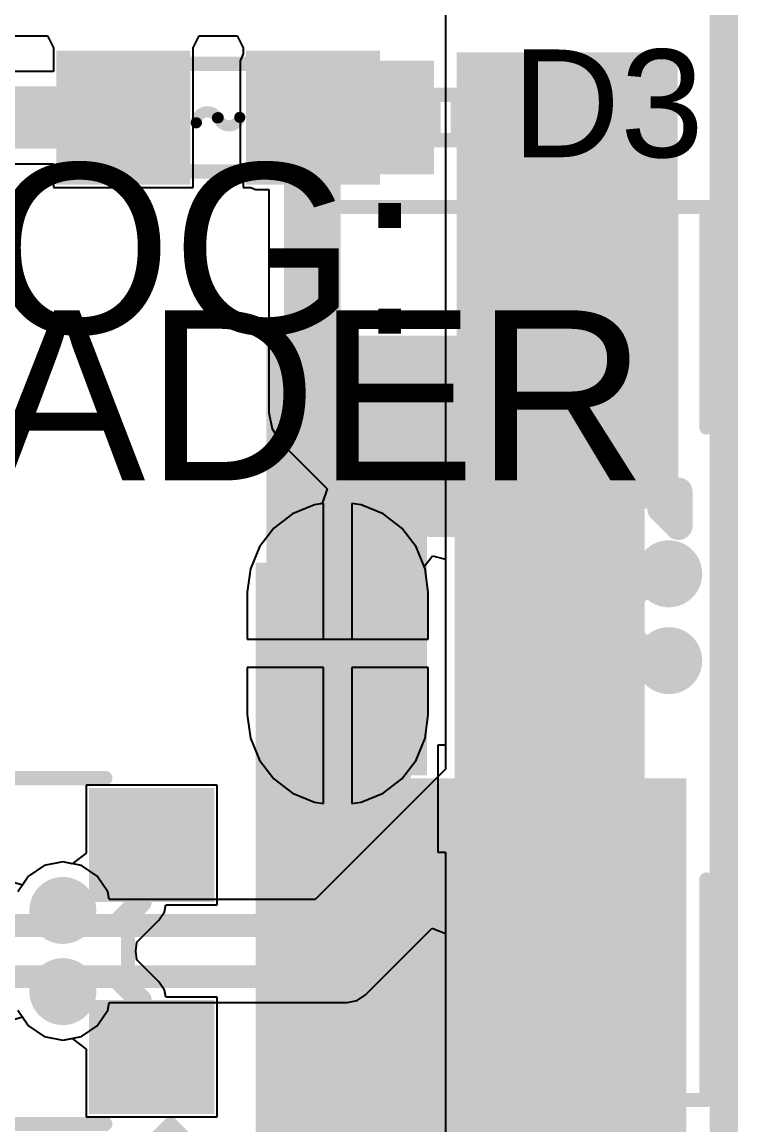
# Model space of a CAD drawing. Header units: millimetres. Extents: x -0.27 to 4.7, y -0.39 to 2.83.
# Drawn here: x 4.3776 to 4.6302, y 1.0946 to 1.4837 of the extents above; entities that cross this region are included whole.
import ezdxf

# ---------------------------------------------------------------- set-up
doc = ezdxf.new("R2010")
doc.units = ezdxf.units.MM
doc.header["$MEASUREMENT"] = 0
for name, color, linetype in [('BottomLayer', 5, 'Continuous'), ('BottomSolder', 6, 'Continuous'), ('Mechanical2', 216, 'Continuous'), ('MultiLayer', 9, 'Continuous'), ('PadHoleLayer', 156, 'Continuous'), ('TopLayer', 1, 'Continuous'), ('TopOverlay', 2, 'Continuous'), ('TopPaste', 8, 'Continuous'), ('TopSolder', 216, 'Continuous'), ('ViaHoleLayer', 16, 'Continuous')]:
    doc.layers.add(name, color=color, linetype=linetype)
doc.styles.add('Arial', font='', dxfattribs={"height": 0.2})
doc.styles.get('Arial').set_extended_font_data('Arial')

# ---------------------------------------------------------------- blocks, each defined once
blk = doc.blocks.new('1051330011_36')
at = {"layer": 'BottomLayer'}
h = blk.add_hatch(color=5, dxfattribs=at)
edge = h.paths.add_edge_path()
edge.add_arc((-0.1318898, 0.0423229), 0.0216535, 90, 270)
edge.add_line((-0.1318898, 0.0206694), (-0.0885826, 0.0206694))
edge.add_arc((-0.0885826, 0.0423229), 0.0216535, 270, 450)
edge.add_line((-0.0885826, 0.06397639999999999), (-0.1318898, 0.06397639999999999))
h = blk.add_hatch(color=5, dxfattribs=at)
edge = h.paths.add_edge_path()
edge.add_arc((0.0885826, 0.0423229), 0.0216535, 90, 270)
edge.add_line((0.0885826, 0.0206694), (0.1318898, 0.0206694))
edge.add_arc((0.1318898, 0.0423229), 0.0216535, 270, 450)
edge.add_line((0.1318898, 0.06397639999999999), (0.0885826, 0.06397639999999999))
h = blk.add_hatch(color=5, dxfattribs=at)
edge = h.paths.add_edge_path()
edge.add_arc((-0.0216536, -0.0423228), 0.0216535, 90, 270)
edge.add_line((-0.0216536, -0.0639763), (0.0216536, -0.0639763))
edge.add_arc((0.0216536, -0.0423228), 0.0216535, 270, 450)
edge.add_line((0.0216536, -0.0206693), (-0.0216536, -0.0206693))
at = {"layer": 'BottomSolder'}
h = blk.add_hatch(color=6, dxfattribs=at)
edge = h.paths.add_edge_path()
edge.add_arc((-0.1318898, 0.0423229), 0.0256535, 90, 270)
edge.add_line((-0.1318898, 0.0166694), (-0.0885826, 0.0166694))
edge.add_arc((-0.0885826, 0.0423229), 0.0256535, 270, 450)
edge.add_line((-0.0885826, 0.06797639999999999), (-0.1318898, 0.06797639999999999))
h = blk.add_hatch(color=6, dxfattribs=at)
edge = h.paths.add_edge_path()
edge.add_arc((0.0885826, 0.0423229), 0.0256535, 90, 270)
edge.add_line((0.0885826, 0.0166694), (0.1318898, 0.0166694))
edge.add_arc((0.1318898, 0.0423229), 0.0256535, 270, 450)
edge.add_line((0.1318898, 0.06797639999999999), (0.0885826, 0.06797639999999999))
h = blk.add_hatch(color=6, dxfattribs=at)
edge = h.paths.add_edge_path()
edge.add_arc((-0.0216536, -0.0423228), 0.0256535, 90, 270)
edge.add_line((-0.0216536, -0.0679763), (0.0216536, -0.0679763))
edge.add_arc((0.0216536, -0.0423228), 0.0256535, 270, 450)
edge.add_line((0.0216536, -0.0166693), (-0.0216536, -0.0166693))
at = {"layer": 'MultiLayer'}
h = blk.add_hatch(color=9, dxfattribs=at)
edge = h.paths.add_edge_path()
edge.add_arc((-0.1318898, 0.0423229), 0.0216535, 90, 270)
edge.add_line((-0.1318898, 0.0206694), (-0.0885826, 0.0206694))
edge.add_arc((-0.0885826, 0.0423229), 0.0216535, 270, 450)
edge.add_line((-0.0885826, 0.06397639999999999), (-0.1318898, 0.06397639999999999))
h = blk.add_hatch(color=9, dxfattribs=at)
edge = h.paths.add_edge_path()
edge.add_arc((0.0885826, 0.0423229), 0.0216535, 90, 270)
edge.add_line((0.0885826, 0.0206694), (0.1318898, 0.0206694))
edge.add_arc((0.1318898, 0.0423229), 0.0216535, 270, 450)
edge.add_line((0.1318898, 0.06397639999999999), (0.0885826, 0.06397639999999999))
h = blk.add_hatch(color=9, dxfattribs=at)
edge = h.paths.add_edge_path()
edge.add_arc((-0.0216536, -0.0423228), 0.0216535, 90, 270)
edge.add_line((-0.0216536, -0.0639763), (0.0216536, -0.0639763))
edge.add_arc((0.0216536, -0.0423228), 0.0216535, 270, 450)
edge.add_line((0.0216536, -0.0206693), (-0.0216536, -0.0206693))
at = {"layer": 'PadHoleLayer'}
h = blk.add_hatch(color=156, dxfattribs=at)
edge = h.paths.add_edge_path()
edge.add_arc((-0.12401575, 0.0423229), 0.0098425, 90, 270)
edge.add_line((-0.12401575, 0.03248039999999999), (-0.09645665, 0.03248039999999999))
edge.add_arc((-0.09645665, 0.0423229), 0.0098425, 270, 450)
edge.add_line((-0.09645665, 0.0521654), (-0.12401575, 0.0521654))
h = blk.add_hatch(color=156, dxfattribs=at)
edge = h.paths.add_edge_path()
edge.add_arc((0.09645665, 0.0423229), 0.0098425, 90, 270)
edge.add_line((0.09645665, 0.03248039999999999), (0.12401575, 0.03248039999999999))
edge.add_arc((0.12401575, 0.0423229), 0.0098425, 270, 450)
edge.add_line((0.12401575, 0.0521654), (0.09645665, 0.0521654))
h = blk.add_hatch(color=156, dxfattribs=at)
edge = h.paths.add_edge_path()
edge.add_arc((-0.02165355, -0.0423228), 0.0098425, 90, 270)
edge.add_line((-0.02165355, -0.0521653), (0.02165355, -0.0521653))
edge.add_arc((0.02165355, -0.0423228), 0.0098425, 270, 450)
edge.add_line((0.02165355, -0.0324803), (-0.02165355, -0.0324803))
at = {"layer": 'TopLayer'}
h = blk.add_hatch(color=1, dxfattribs=at)
edge = h.paths.add_edge_path()
edge.add_arc((-0.1318898, 0.0423229), 0.0216535, 90, 270)
edge.add_line((-0.1318898, 0.0206694), (-0.0885826, 0.0206694))
edge.add_arc((-0.0885826, 0.0423229), 0.0216535, 270, 450)
edge.add_line((-0.0885826, 0.06397639999999999), (-0.1318898, 0.06397639999999999))
h = blk.add_hatch(color=1, dxfattribs=at)
edge = h.paths.add_edge_path()
edge.add_arc((0.0885826, 0.0423229), 0.0216535, 90, 270)
edge.add_line((0.0885826, 0.0206694), (0.1318898, 0.0206694))
edge.add_arc((0.1318898, 0.0423229), 0.0216535, 270, 450)
edge.add_line((0.1318898, 0.06397639999999999), (0.0885826, 0.06397639999999999))
for points in [[(-0.06003935, 0.00295285), (-0.06003935, 0.06200795), (-0.04232285000000001, 0.06200795), (-0.04232285, 0.00295285)], [(-0.03444885, 0.00295285), (-0.03444885, 0.06200795), (-0.01673235000000001, 0.06200795), (-0.01673234999999999, 0.00295285)], [(-0.008858249999999995, 0.00295285), (-0.008858250000000005, 0.06200795), (0.008858249999999995, 0.06200795), (0.008858250000000005, 0.00295285)], [(0.01673235000000001, 0.00295285), (0.01673234999999999, 0.06200795), (0.03444885, 0.06200795), (0.03444885, 0.00295285)], [(0.04232285000000001, 0.00295285), (0.04232285, 0.06200795), (0.06003935, 0.06200795), (0.06003935, 0.00295285)]]:
    blk.add_hatch(color=1, dxfattribs=at).paths.add_polyline_path(points)
h = blk.add_hatch(color=1, dxfattribs=at)
edge = h.paths.add_edge_path()
edge.add_arc((-0.0216536, -0.0423228), 0.0216535, 90, 270)
edge.add_line((-0.0216536, -0.0639763), (0.0216536, -0.0639763))
edge.add_arc((0.0216536, -0.0423228), 0.0216535, 270, 450)
edge.add_line((0.0216536, -0.0206693), (-0.0216536, -0.0206693))
at = {"layer": 'TopPaste'}
for points in [[(-0.06003935, 0.00295285), (-0.06003935, 0.06200795), (-0.04232285000000001, 0.06200795), (-0.04232285, 0.00295285)], [(-0.03444885, 0.00295285), (-0.03444885, 0.06200795), (-0.01673235000000001, 0.06200795), (-0.01673234999999999, 0.00295285)], [(-0.008858249999999995, 0.00295285), (-0.008858250000000005, 0.06200795), (0.008858249999999995, 0.06200795), (0.008858250000000005, 0.00295285)], [(0.01673235000000001, 0.00295285), (0.01673234999999999, 0.06200795), (0.03444885, 0.06200795), (0.03444885, 0.00295285)], [(0.04232285000000001, 0.00295285), (0.04232285, 0.06200795), (0.06003935, 0.06200795), (0.06003935, 0.00295285)]]:
    blk.add_hatch(color=8, dxfattribs=at).paths.add_polyline_path(points)
at = {"layer": 'TopSolder'}
h = blk.add_hatch(color=216, dxfattribs=at)
edge = h.paths.add_edge_path()
edge.add_arc((-0.1318898, 0.0423229), 0.0256535, 90, 270)
edge.add_line((-0.1318898, 0.0166694), (-0.0885826, 0.0166694))
edge.add_arc((-0.0885826, 0.0423229), 0.0256535, 270, 450)
edge.add_line((-0.0885826, 0.06797639999999999), (-0.1318898, 0.06797639999999999))
h = blk.add_hatch(color=216, dxfattribs=at)
edge = h.paths.add_edge_path()
edge.add_arc((0.0885826, 0.0423229), 0.0256535, 90, 270)
edge.add_line((0.0885826, 0.0166694), (0.1318898, 0.0166694))
edge.add_arc((0.1318898, 0.0423229), 0.0256535, 270, 450)
edge.add_line((0.1318898, 0.06797639999999999), (0.0885826, 0.06797639999999999))
for points in [[(-0.06403935, -0.00104715), (-0.06403935, 0.06600795), (-0.03832285000000001, 0.06600795), (-0.03832284999999999, -0.00104715)], [(-0.03844884999999999, -0.00104715), (-0.03844885000000001, 0.06600795), (-0.01273235000000001, 0.06600795), (-0.01273234999999999, -0.00104715)], [(-0.01285824999999999, -0.00104715), (-0.01285825000000001, 0.06600795), (0.01285824999999999, 0.06600795), (0.01285825000000001, -0.00104715)], [(0.01273235000000001, -0.00104715), (0.01273234999999999, 0.06600795), (0.03844884999999999, 0.06600795), (0.03844885000000001, -0.00104715)], [(0.03832285000000001, -0.00104715), (0.03832284999999999, 0.06600795), (0.06403935, 0.06600795), (0.06403935, -0.00104715)]]:
    blk.add_hatch(color=216, dxfattribs=at).paths.add_polyline_path(points)
h = blk.add_hatch(color=216, dxfattribs=at)
edge = h.paths.add_edge_path()
edge.add_arc((-0.0216536, -0.0423228), 0.0256535, 90, 270)
edge.add_line((-0.0216536, -0.0679763), (0.0216536, -0.0679763))
edge.add_arc((0.0216536, -0.0423228), 0.0256535, 270, 450)
edge.add_line((0.0216536, -0.0166693), (-0.0216536, -0.0166693))
at = {"layer": 'TopOverlay'}
for points, const_width in [([(-0.1574803, 0.0717087), (-0.1574803, 0.0877717)], 0.005), ([(-0.0797244, 0.0877717), (-0.1574803, 0.0877717)], 0.005), ([(0.1574803, 0.0877717), (0.0797244, 0.0877717)], 0.005), ([(0.1574803, 0.0717087), (0.1574803, 0.0877717)], 0.005), ([(-0.045071, 0.0778977), (-0.057071, 0.0778977)], 0.01), ([(-0.051071, 0.0718977), (-0.057071, 0.0778977)], 0.01), ([(-0.051071, 0.0718977), (-0.045071, 0.0778977)], 0.01), ([(-0.1574803, -0.0452755), (-0.1574803, 0.0235434)], 0.005), ([(0.1574803, -0.0452755), (0.1574803, 0.0235434)], 0.005), ([(-0.0531496, -0.0452755), (-0.1574803, -0.0452755)], 0.005), ([(0.1574803, -0.0452755), (0.0531496, -0.0452755)], 0.005)]:
    blk.add_lwpolyline(points, dxfattribs=dict(at, const_width=const_width))
for points, const_width in [([(-0.1587303, 0.0877717, 1), (-0.1562303, 0.0877717, 1)], 0.0025), ([(-0.1587303, 0.0877717, 1), (-0.1562303, 0.0877717, 1)], 0.0025), ([(-0.0809744, 0.0877717, 1), (-0.0784744, 0.0877717, 1)], 0.0025), ([(0.0784744, 0.0877717, 1), (0.0809744, 0.0877717, 1)], 0.0025), ([(0.1562303, 0.0877717, 1), (0.1587303, 0.0877717, 1)], 0.0025), ([(0.1562303, 0.0877717, 1), (0.1587303, 0.0877717, 1)], 0.0025), ([(-0.059571, 0.0778977, 1), (-0.054571, 0.0778977, 1)], 0.005), ([(-0.059571, 0.0778977, 1), (-0.054571, 0.0778977, 1)], 0.005), ([(-0.047571, 0.0778977, 1), (-0.042571, 0.0778977, 1)], 0.005), ([(-0.047571, 0.0778977, 1), (-0.042571, 0.0778977, 1)], 0.005), ([(-0.1587303, 0.0717087, 1), (-0.1562303, 0.0717087, 1)], 0.0025), ([(-0.053571, 0.0718977, 1), (-0.048571, 0.0718977, 1)], 0.005), ([(-0.053571, 0.0718977, 1), (-0.048571, 0.0718977, 1)], 0.005), ([(0.1562303, 0.0717087, 1), (0.1587303, 0.0717087, 1)], 0.0025), ([(-0.1587303, 0.0235434, 1), (-0.1562303, 0.0235434, 1)], 0.0025), ([(0.1562303, 0.0235434, 1), (0.1587303, 0.0235434, 1)], 0.0025), ([(-0.1587303, -0.0452755, 1), (-0.1562303, -0.0452755, 1)], 0.0025), ([(-0.1587303, -0.0452755, 1), (-0.1562303, -0.0452755, 1)], 0.0025), ([(-0.0543996, -0.0452755, 1), (-0.0518996, -0.0452755, 1)], 0.0025), ([(0.0518996, -0.0452755, 1), (0.0543996, -0.0452755, 1)], 0.0025), ([(0.1562303, -0.0452755, 1), (0.1587303, -0.0452755, 1)], 0.0025), ([(0.1562303, -0.0452755, 1), (0.1587303, -0.0452755, 1)], 0.0025)]:
    blk.add_lwpolyline(points, format="xyb", close=True, dxfattribs=dict(at, const_width=const_width))
blk = doc.blocks.new('F____0603_137')
at = {"layer": 'TopLayer'}
for points in [[(-0.01377945, -0.01968505), (-0.05314955, -0.01968505), (-0.05314955, 0.01968505), (-0.01377945, 0.01968505)], [(0.05314965, -0.01968505), (0.01377955, -0.01968505), (0.01377955, 0.01968505), (0.05314965, 0.01968505)]]:
    blk.add_hatch(color=1, dxfattribs=at).paths.add_polyline_path(points)
at = {"layer": 'TopPaste'}
for points in [[(-0.01377945, -0.01968505), (-0.05314955, -0.01968505), (-0.05314955, 0.01968505), (-0.01377945, 0.01968505)], [(0.05314965, -0.01968505), (0.01377955, -0.01968505), (0.01377955, 0.01968505), (0.05314965, 0.01968505)]]:
    blk.add_hatch(color=8, dxfattribs=at).paths.add_polyline_path(points)
at = {"layer": 'TopSolder'}
for points in [[(-0.009779449999999997, -0.02368505), (-0.05714955, -0.02368505), (-0.05714955, 0.02368505), (-0.009779450000000004, 0.02368505)], [(0.05714965, -0.02368505), (0.009779550000000003, -0.02368505), (0.009779549999999996, 0.02368505), (0.05714965, 0.02368505)]]:
    blk.add_hatch(color=216, dxfattribs=at).paths.add_polyline_path(points)
at = {"layer": 'TopOverlay', "const_width": 0.005}
for points in [[(0.01, 0.019), (-0.01, 0.019)], [(0.01, -0.019), (-0.01, -0.019)]]:
    blk.add_lwpolyline(points, dxfattribs=at)
at = {"layer": 'TopOverlay'}
for points, const_width in [([(-0.01125, 0.019, 1), (-0.00875, 0.019, 1)], 0.0025), ([(0.00875, 0.019, 1), (0.01125, 0.019, 1)], 0.0025), ([(-0.0085964, -0.0001008, 1), (-0.006628, -0.0001008, 1)], 0.0019685), ([(-0.0009842, 0, 1), (0.0009842, 0, 1)], 0.0019685), ([(-0.0007058, 7.75e-05, 1), (0.0012626, 7.75e-05, 1)], 0.0019685), ([(0.0067423, 0.0018093, 1), (0.0087107, 0.0018093, 1)], 0.0019685), ([(-0.01125, -0.019, 1), (-0.00875, -0.019, 1)], 0.0025), ([(0.00875, -0.019, 1), (0.01125, -0.019, 1)], 0.0025)]:
    blk.add_lwpolyline(points, format="xyb", close=True, dxfattribs=dict(at, const_width=const_width))
at = {"layer": 'TopOverlay', "const_width": 0.003937}
for points in [[(-0.0076122, -0.0001008, -0.7701644861592942), (0, 0)], [(0.0077265, 0.0018093, -0.7841168953440428), (0.0002784, 7.75e-05)]]:
    blk.add_lwpolyline(points, format="xyb", dxfattribs=at)
blk = doc.blocks.new('S___23_163')
at = {"layer": 'TopLayer'}
for points in [[(-0.01614175, 0.05748035), (0.01614175, 0.05748035), (0.01614175, 0.02125985), (-0.01614175, 0.02125985)], [(-0.05354335, -0.02125985), (-0.02125985, -0.02125985), (-0.02125985, -0.05748035), (-0.05354335, -0.05748035)], [(0.02125985, -0.02125985), (0.05354335, -0.02125985), (0.05354335, -0.05748035), (0.02125985, -0.05748035)]]:
    blk.add_hatch(color=1, dxfattribs=at).paths.add_polyline_path(points)
at = {"layer": 'TopPaste'}
for points in [[(-0.01614175, 0.05748035), (0.01614175, 0.05748035), (0.01614175, 0.02125985), (-0.01614175, 0.02125985)], [(-0.05354335, -0.02125985), (-0.02125985, -0.02125985), (-0.02125985, -0.05748035), (-0.05354335, -0.05748035)], [(0.02125985, -0.02125985), (0.05354335, -0.02125985), (0.05354335, -0.05748035), (0.02125985, -0.05748035)]]:
    blk.add_hatch(color=8, dxfattribs=at).paths.add_polyline_path(points)
at = {"layer": 'TopSolder'}
for points in [[(-0.02014175, 0.06148035), (0.02014175, 0.06148035), (0.02014175, 0.01725985), (-0.02014175, 0.01725985)], [(-0.05754335, -0.01725985), (-0.01725985, -0.01725985), (-0.01725985, -0.06148035), (-0.05754335, -0.06148035)], [(0.01725985, -0.01725985), (0.05754335, -0.01725985), (0.05754335, -0.06148035), (0.01725985, -0.06148035)]]:
    blk.add_hatch(color=216, dxfattribs=at).paths.add_polyline_path(points)
at = {"layer": 'TopOverlay', "const_width": 0.005}
for points in [[(-0.061, 0.032), (-0.022, 0.032)], [(-0.061, 0.032), (-0.061, -0.023)], [(0.022, 0.032), (0.061, 0.032)], [(0.061, 0.032), (0.061, -0.023)], [(-0.013, -0.031), (0.013, -0.031)], [(-0.066, -0.041), (-0.066, -0.051)], [(-0.066, -0.041), (-0.061, -0.046)], [(-0.061, -0.046), (-0.066, -0.051)]]:
    blk.add_lwpolyline(points, dxfattribs=at)
at = {"layer": 'TopOverlay', "const_width": 0.0025}
for points in [[(-0.06225, 0.032, 1), (-0.05975, 0.032, 1)], [(-0.06225, 0.032, 1), (-0.05975, 0.032, 1)], [(-0.02325, 0.032, 1), (-0.02075, 0.032, 1)], [(0.02075, 0.032, 1), (0.02325, 0.032, 1)], [(0.05975, 0.032, 1), (0.06225, 0.032, 1)], [(0.05975, 0.032, 1), (0.06225, 0.032, 1)], [(-0.06225, -0.023, 1), (-0.05975, -0.023, 1)], [(0.05975, -0.023, 1), (0.06225, -0.023, 1)], [(-0.01425, -0.031, 1), (-0.01175, -0.031, 1)], [(0.01175, -0.031, 1), (0.01425, -0.031, 1)], [(-0.06725, -0.041, 1), (-0.06475, -0.041, 1)], [(-0.06725, -0.041, 1), (-0.06475, -0.041, 1)], [(-0.06225, -0.046, 1), (-0.05975, -0.046, 1)], [(-0.06225, -0.046, 1), (-0.05975, -0.046, 1)], [(-0.06725, -0.051, 1), (-0.06475, -0.051, 1)], [(-0.06725, -0.051, 1), (-0.06475, -0.051, 1)]]:
    blk.add_lwpolyline(points, format="xyb", close=True, dxfattribs=at)
blk = doc.blocks.new('DSN0603_2_165')
at = {"layer": 'TopLayer'}
for points in [[(-0.011811, 0.0047244), (-0.003937, 0.0047244), (-0.003937, -0.0047244), (-0.011811, -0.0047244)], [(0.003937, 0.0047244), (0.011811, 0.0047244), (0.011811, -0.0047244), (0.003937, -0.0047244)]]:
    blk.add_hatch(color=1, dxfattribs=at).paths.add_polyline_path(points)
at = {"layer": 'TopPaste'}
for points in [[(-0.011811, 0.0047244), (-0.003937, 0.0047244), (-0.003937, -0.0047244), (-0.011811, -0.0047244)], [(0.003937, 0.0047244), (0.011811, 0.0047244), (0.011811, -0.0047244), (0.003937, -0.0047244)]]:
    blk.add_hatch(color=8, dxfattribs=at).paths.add_polyline_path(points)
at = {"layer": 'TopSolder'}
for points in [[(-0.0139764, 0.0068898), (-0.0017716, 0.0068898), (-0.0017716, -0.0068898), (-0.0139764, -0.0068898)], [(0.0017716, 0.0068898), (0.0139764, 0.0068898), (0.0139764, -0.0068898), (0.0017716, -0.0068898)]]:
    blk.add_hatch(color=216, dxfattribs=at).paths.add_polyline_path(points)
at = {"layer": 'TopOverlay', "const_width": 0.005}
for points in [[(0.015, 0.008), (-0.015, 0.008)], [(-0.015, 0.008), (-0.015, -0.008)], [(0.015, 0.008), (0.015, -0.008)], [(0.015, -0.008), (-0.015, -0.008)]]:
    blk.add_lwpolyline(points, dxfattribs=at)
at = {"layer": 'TopOverlay', "const_width": 0.0025}
for points in [[(-0.01625, 0.008, 1), (-0.01375, 0.008, 1)], [(-0.01625, 0.008, 1), (-0.01375, 0.008, 1)], [(0.01375, 0.008, 1), (0.01625, 0.008, 1)], [(0.01375, 0.008, 1), (0.01625, 0.008, 1)], [(-0.01625, -0.008, 1), (-0.01375, -0.008, 1)], [(-0.01625, -0.008, 1), (-0.01375, -0.008, 1)], [(0.01375, -0.008, 1), (0.01625, -0.008, 1)], [(0.01375, -0.008, 1), (0.01625, -0.008, 1)]]:
    blk.add_lwpolyline(points, format="xyb", close=True, dxfattribs=at)

msp = doc.modelspace()

# ---------------------------------------------------------------- hatches: boundary and pattern name
at = {"layer": 'BottomLayer'}
for points in [[(4.5458226, 1.3120196), (4.6092398, 1.3120196), (4.6092398, 1.4159486), (4.5458226, 1.4159486)], [(4.4638226, 1.3120196), (4.6092398, 1.3120196), (4.6092398, 1.373), (4.4638226, 1.373)], [(4.5204447, 1.3255785), (4.4638227, 1.3255785), (4.4638227, 1.2179487), (4.5204447, 1.2179487)]]:
    msp.add_hatch(color=5, dxfattribs=at).paths.add_polyline_path(points)
h = msp.add_hatch(color=5, dxfattribs=at)
edge = h.paths.add_edge_path()
edge.add_arc((4.6058226, 1.2890549), 0.011811, 0, 360)
h = msp.add_hatch(color=5, dxfattribs=at)
edge = h.paths.add_edge_path()
edge.add_arc((4.6058226, 1.2584329), 0.011811, 0, 360)
h = msp.add_hatch(color=5, dxfattribs=at)
edge = h.paths.add_edge_path()
edge.add_arc((4.392, 1.170311), 0.011811, 0, 360)
h = msp.add_hatch(color=5, dxfattribs=at)
edge = h.paths.add_edge_path()
edge.add_arc((4.392, 1.141689), 0.011811, 0, 360)
at = {"layer": 'BottomSolder'}
h = msp.add_hatch(color=6, dxfattribs=at)
edge = h.paths.add_edge_path()
edge.add_arc((4.6058226, 1.2890549), 0.0059055, 0, 360)
h = msp.add_hatch(color=6, dxfattribs=at)
edge = h.paths.add_edge_path()
edge.add_arc((4.6058226, 1.2584329), 0.0059055, 0, 360)
h = msp.add_hatch(color=6, dxfattribs=at)
edge = h.paths.add_edge_path()
edge.add_arc((4.392, 1.170311), 0.0059055, 0, 360)
h = msp.add_hatch(color=6, dxfattribs=at)
edge = h.paths.add_edge_path()
edge.add_arc((4.392, 1.141689), 0.0059055, 0, 360)
at = {"layer": 'TopLayer'}
for points in [[(4.531, 1.328), (4.609, 1.328), (4.609, 1.473), (4.531, 1.473)], [(4.46, 1.43), (4.523, 1.43), (4.523, 1.47), (4.46, 1.47)], [(4.521, 1.302), (4.595, 1.302), (4.595, 1.322), (4.521, 1.322)], [(4.46, 1.1929486), (4.5148226, 1.1929486), (4.5148226, 1.2929486), (4.46, 1.2929486)], [(4.46, 1.044), (4.612, 1.044), (4.612, 1.2169486), (4.46, 1.2169486)]]:
    msp.add_hatch(color=1, dxfattribs=at).paths.add_polyline_path(points)
h = msp.add_hatch(color=1, dxfattribs=at)
edge = h.paths.add_edge_path()
edge.add_arc((4.6058226, 1.2890549), 0.011811, 0, 360)
h = msp.add_hatch(color=1, dxfattribs=at)
edge = h.paths.add_edge_path()
edge.add_arc((4.6058226, 1.2584329), 0.011811, 0, 360)
h = msp.add_hatch(color=1, dxfattribs=at)
edge = h.paths.add_edge_path()
edge.add_arc((4.392, 1.170311), 0.011811, 0, 360)
h = msp.add_hatch(color=1, dxfattribs=at)
edge = h.paths.add_edge_path()
edge.add_arc((4.392, 1.141689), 0.011811, 0, 360)
at = {"layer": 'TopSolder'}
h = msp.add_hatch(color=216, dxfattribs=at)
edge = h.paths.add_edge_path()
edge.add_arc((4.6058226, 1.2890549), 0.0059055, 0, 360)
h = msp.add_hatch(color=216, dxfattribs=at)
edge = h.paths.add_edge_path()
edge.add_arc((4.6058226, 1.2584329), 0.0059055, 0, 360)
h = msp.add_hatch(color=216, dxfattribs=at)
edge = h.paths.add_edge_path()
edge.add_arc((4.392, 1.170311), 0.0059055, 0, 360)
h = msp.add_hatch(color=216, dxfattribs=at)
edge = h.paths.add_edge_path()
edge.add_arc((4.392, 1.141689), 0.0059055, 0, 360)
at = {"layer": 'ViaHoleLayer'}
h = msp.add_hatch(color=16, dxfattribs=at)
edge = h.paths.add_edge_path()
edge.add_arc((4.6058226, 1.2890549), 0.0059055, 0, 360)
h = msp.add_hatch(color=16, dxfattribs=at)
edge = h.paths.add_edge_path()
edge.add_arc((4.6058226, 1.2584329), 0.0059055, 0, 360)
h = msp.add_hatch(color=16, dxfattribs=at)
edge = h.paths.add_edge_path()
edge.add_arc((4.392, 1.170311), 0.0059055, 0, 360)
h = msp.add_hatch(color=16, dxfattribs=at)
edge = h.paths.add_edge_path()
edge.add_arc((4.392, 1.141689), 0.0059055, 0, 360)

# ---------------------------------------------------------------- linework, layer by layer
at = {"layer": 'BottomLayer'}
for p, q in [((4.5270001, 1.6156061), (4.5270001, 1.2201033)), ((4.4807562, 1.3134409), (4.4730561, 1.3102514)), ((4.4840194, 1.3138705), (4.4807562, 1.3134409)), ((4.4840194, 1.2659486), (4.4840194, 1.3138705)), ((4.4972826, 1.3134409), (4.4940194, 1.3138705)), ((4.4940194, 1.3138705), (4.4940194, 1.2659486)), ((4.5049827, 1.3102514), (4.4972826, 1.3134409)), ((4.4730561, 1.3102514), (4.4664439, 1.3051777)), ((4.5115949, 1.3051777), (4.5049827, 1.3102514)), ((4.4664439, 1.3051777), (4.4613702, 1.2985655)), ((4.5166686, 1.2985655), (4.5115949, 1.3051777)), ((4.4613702, 1.2985655), (4.4581807, 1.2908654)), ((4.5198581, 1.2908654), (4.5166686, 1.2985655)), ((4.4581807, 1.2908654), (4.4570928, 1.2826022)), ((4.520946, 1.2826022), (4.5198581, 1.2908654)), ((4.4570928, 1.2826022), (4.4570928, 1.2659486)), ((4.520946, 1.2659486), (4.520946, 1.2826022)), ((4.4570928, 1.2659486), (4.4840194, 1.2659486)), ((4.4940194, 1.2659486), (4.520946, 1.2659486)), ((4.4840194, 1.2559486), (4.4570928, 1.2559486)), ((4.4570928, 1.2559486), (4.4570928, 1.239295)), ((4.4840194, 1.2080267), (4.4840194, 1.2559486)), ((4.520946, 1.2559486), (4.4940194, 1.2559486)), ((4.4940194, 1.2559486), (4.4940194, 1.2080267)), ((4.520946, 1.239295), (4.520946, 1.2559486)), ((4.4570928, 1.239295), (4.4581807, 1.2310318)), ((4.5198581, 1.2310318), (4.520946, 1.239295)), ((4.4581807, 1.2310318), (4.4613702, 1.2233317)), ((4.5166686, 1.2233317), (4.5198581, 1.2310318)), ((4.4613702, 1.2233317), (4.4664439, 1.2167195)), ((4.5115949, 1.2167195), (4.5166686, 1.2233317)), ((4.5270001, 1.2201033), (4.4810731, 1.1741763)), ((4.4664439, 1.2167195), (4.4730561, 1.2116458)), ((4.5049827, 1.2116458), (4.5115949, 1.2167195)), ((4.4730561, 1.2116458), (4.4807562, 1.2084563)), ((4.4972826, 1.2084563), (4.5049827, 1.2116458)), ((4.4807562, 1.2084563), (4.4840194, 1.2080267)), ((4.4940194, 1.2080267), (4.4972826, 1.2084563)), ((4.392, 1.1874513), (4.3854407, 1.1861466)), ((4.3985593, 1.1861466), (4.392, 1.1874513)), ((4.3854407, 1.1861466), (4.37988, 1.182431)), ((4.40412, 1.182431), (4.3985593, 1.1861466)), ((4.37988, 1.182431), (4.3761644, 1.1768703)), ((4.4078356, 1.1768703), (4.40412, 1.182431)), ((4.4083715, 1.1741763), (4.4078356, 1.1768703)), ((4.4810731, 1.1741763), (4.4083715, 1.1741763)), ((4.4988184, 1.1405114), (4.5223807, 1.1640737)), ((4.5223807, 1.1640737), (4.5270001, 1.1621602)), ((4.5270001, 1.1621602), (4.5270001, 1.0447663)), ((4.4958414, 1.1385222), (4.4988184, 1.1405114)), ((4.4078356, 1.1351297), (4.4083715, 1.1378237)), ((4.4083715, 1.1378237), (4.4923298, 1.1378237)), ((4.4923298, 1.1378237), (4.4958414, 1.1385222)), ((4.3761644, 1.1351297), (4.37988, 1.129569)), ((4.40412, 1.129569), (4.4078356, 1.1351297)), ((4.37988, 1.129569), (4.3854407, 1.1258534)), ((4.3985593, 1.1258534), (4.40412, 1.129569)), ((4.3854407, 1.1258534), (4.392, 1.1245487)), ((4.392, 1.1245487), (4.3985593, 1.1258534))]:
    msp.add_line(p, q, dxfattribs=at)
for points, const_width in [([(4.5736651, 1.3569206), (4.5736651, 1.3711848)], 0.016), ([(4.5952843, 1.2827439), (4.6015953, 1.2890549)], 0.008), ([(4.6015953, 1.2890549), (4.6058226, 1.2890549)], 0.008), ([(4.5368226, 1.2564044), (4.5631621, 1.2827439)], 0.008), ([(4.5631621, 1.2827439), (4.5952843, 1.2827439)], 0.008), ([(4.5548226, 1.2489486), (4.5706179, 1.2647439)], 0.008), ([(4.5706179, 1.2647439), (4.5952843, 1.2647439)], 0.008), ([(4.5952843, 1.2647439), (4.6015953, 1.2584329)], 0.008), ([(4.6015953, 1.2584329), (4.6058226, 1.2584329)], 0.008), ([(4.5368226, 1.2169486), (4.5368226, 1.2564044)], 0.008), ([(4.5548226, 1.2094928), (4.5548226, 1.2489486)], 0.008), ([(4.484874, 1.165), (4.5368226, 1.2169486)], 0.008), ([(4.4923298, 1.147), (4.5548226, 1.2094928)], 0.008), ([(4.386689, 1.165), (4.392, 1.170311)], 0.008), ([(4.392, 1.170311), (4.397311, 1.165)], 0.008), ([(3.9443355, 1.165), (4.386689, 1.165)], 0.008), ([(4.397311, 1.165), (4.484874, 1.165)], 0.008), ([(3.9368797, 1.147), (4.386689, 1.147)], 0.008), ([(4.386689, 1.147), (4.392, 1.141689)], 0.008), ([(4.392, 1.141689), (4.397311, 1.147)], 0.008), ([(4.397311, 1.147), (4.4923298, 1.147)], 0.008)]:
    msp.add_lwpolyline(points, dxfattribs=dict(at, const_width=const_width))
for points, const_width in [([(4.5696651, 1.3711848, 1), (4.5776651, 1.3711848, 1)], 0.008), ([(4.5696651, 1.3569206, 1), (4.5776651, 1.3569206, 1)], 0.008), ([(4.5995953, 1.2890549, 1), (4.6035953, 1.2890549, 1)], 0.004), ([(4.5995953, 1.2890549, 1), (4.6035953, 1.2890549, 1)], 0.004), ([(4.6038226, 1.2890549, 1), (4.6078226, 1.2890549, 1)], 0.004), ([(4.5611621, 1.2827439, 1), (4.5651621, 1.2827439, 1)], 0.004), ([(4.5611621, 1.2827439, 1), (4.5651621, 1.2827439, 1)], 0.004), ([(4.5932843, 1.2827439, 1), (4.5972843, 1.2827439, 1)], 0.004), ([(4.5932843, 1.2827439, 1), (4.5972843, 1.2827439, 1)], 0.004), ([(4.5686179, 1.2647439, 1), (4.5726179, 1.2647439, 1)], 0.004), ([(4.5686179, 1.2647439, 1), (4.5726179, 1.2647439, 1)], 0.004), ([(4.5932843, 1.2647439, 1), (4.5972843, 1.2647439, 1)], 0.004), ([(4.5932843, 1.2647439, 1), (4.5972843, 1.2647439, 1)], 0.004), ([(4.5995953, 1.2584329, 1), (4.6035953, 1.2584329, 1)], 0.004), ([(4.5995953, 1.2584329, 1), (4.6035953, 1.2584329, 1)], 0.004), ([(4.6038226, 1.2584329, 1), (4.6078226, 1.2584329, 1)], 0.004), ([(4.5348226, 1.2564044, 1), (4.5388226, 1.2564044, 1)], 0.004), ([(4.5348226, 1.2564044, 1), (4.5388226, 1.2564044, 1)], 0.004), ([(4.5528226, 1.2489486, 1), (4.5568226, 1.2489486, 1)], 0.004), ([(4.5528226, 1.2489486, 1), (4.5568226, 1.2489486, 1)], 0.004), ([(4.5348226, 1.2169486, 1), (4.5388226, 1.2169486, 1)], 0.004), ([(4.5348226, 1.2169486, 1), (4.5388226, 1.2169486, 1)], 0.004), ([(4.5528226, 1.2094928, 1), (4.5568226, 1.2094928, 1)], 0.004), ([(4.5528226, 1.2094928, 1), (4.5568226, 1.2094928, 1)], 0.004), ([(4.39, 1.170311, 1), (4.394, 1.170311, 1)], 0.004), ([(4.39, 1.170311, 1), (4.394, 1.170311, 1)], 0.004), ([(4.384689, 1.165, 1), (4.388689, 1.165, 1)], 0.004), ([(4.384689, 1.165, 1), (4.388689, 1.165, 1)], 0.004), ([(4.395311, 1.165, 1), (4.399311, 1.165, 1)], 0.004), ([(4.395311, 1.165, 1), (4.399311, 1.165, 1)], 0.004), ([(4.482874, 1.165, 1), (4.486874, 1.165, 1)], 0.004), ([(4.482874, 1.165, 1), (4.486874, 1.165, 1)], 0.004), ([(4.384689, 1.147, 1), (4.388689, 1.147, 1)], 0.004), ([(4.384689, 1.147, 1), (4.388689, 1.147, 1)], 0.004), ([(4.395311, 1.147, 1), (4.399311, 1.147, 1)], 0.004), ([(4.395311, 1.147, 1), (4.399311, 1.147, 1)], 0.004), ([(4.4903298, 1.147, 1), (4.4943298, 1.147, 1)], 0.004), ([(4.4903298, 1.147, 1), (4.4943298, 1.147, 1)], 0.004), ([(4.39, 1.141689, 1), (4.394, 1.141689, 1)], 0.004), ([(4.39, 1.141689, 1), (4.394, 1.141689, 1)], 0.004)]:
    msp.add_lwpolyline(points, format="xyb", close=True, dxfattribs=dict(at, const_width=const_width))
at = {"layer": 'Mechanical2', "const_width": 0.01}
msp.add_lwpolyline([(4.625232, 2.7679486), (4.6252322, -0.122)], dxfattribs=at)
at = {"layer": 'TopLayer'}
for p, q in [((4.0116456, 1.4787845), (4.386623, 1.4787845)), ((4.386623, 1.4787845), (4.3886729, 1.4746336)), ((4.4380431, 1.4746336), (4.440093, 1.4787845)), ((4.440093, 1.4787845), (4.4535521, 1.4787845)), ((4.4535521, 1.4787845), (4.4556021, 1.4746335)), ((4.3886729, 1.4746336), (4.388673, 1.4737844)), ((4.438043, 1.4737844), (4.4380431, 1.4746336)), ((4.4556021, 1.4746335), (4.4556021, 1.4724483)), ((4.388673, 1.4737844), (4.388673, 1.4662878)), ((4.438043, 1.4252636), (4.438043, 1.4737844)), ((4.4556021, 1.4724483), (4.454588, 1.47)), ((4.454588, 1.47), (4.454588, 1.43)), ((4.388673, 1.4662878), (4.3372859, 1.4662878)), ((4.3370275, 1.4336608), (4.388673, 1.4336608)), ((4.388673, 1.4336608), (4.388673, 1.4252636)), ((4.454588, 1.43), (4.4556021, 1.4275517)), ((4.388673, 1.4252636), (4.438043, 1.4252636)), ((4.4556021, 1.4275517), (4.4556021, 1.4252636)), ((4.4556021, 1.4252636), (4.4583689, 1.4252636)), ((4.4583689, 1.4252636), (4.46, 1.424588)), ((4.46, 1.424588), (4.4647061, 1.424588)), ((4.4647061, 1.424588), (4.4647061, 1.346)), ((4.4647061, 1.346), (4.4658703, 1.3401473)), ((4.4658703, 1.3401473), (4.4691856, 1.3351856)), ((4.4691856, 1.3351856), (4.4852902, 1.319081)), ((4.4852902, 1.319081), (4.4834982, 1.3138019)), ((4.4807562, 1.3134409), (4.4730561, 1.3102514)), ((4.4834982, 1.3138019), (4.4807562, 1.3134409)), ((4.4730561, 1.3102514), (4.4664439, 1.3051777)), ((4.4664439, 1.3051777), (4.4613702, 1.2985655)), ((4.4613702, 1.2985655), (4.4581807, 1.2908654)), ((4.5195593, 1.2915867), (4.5225003, 1.2954023)), ((4.5198581, 1.2908654), (4.5195593, 1.2915867)), ((4.5225003, 1.2954023), (4.5270001, 1.2942524)), ((4.5270001, 1.2942524), (4.5270001, 1.2286257)), ((4.4581807, 1.2908654), (4.4570928, 1.2826022)), ((4.520946, 1.2826022), (4.5198581, 1.2908654)), ((4.4570928, 1.2826022), (4.4570928, 1.2659486)), ((4.520946, 1.2659486), (4.520946, 1.2826022)), ((4.4570928, 1.2659486), (4.4890194, 1.2659486)), ((4.4890194, 1.2659486), (4.520946, 1.2659486)), ((4.4840194, 1.2559486), (4.4570928, 1.2559486)), ((4.4570928, 1.2559486), (4.4570928, 1.239295)), ((4.4840194, 1.2080267), (4.4840194, 1.2559486)), ((4.520946, 1.2559486), (4.4940194, 1.2559486)), ((4.4940194, 1.2559486), (4.4940194, 1.2080267)), ((4.520946, 1.239295), (4.520946, 1.2559486)), ((4.4570928, 1.239295), (4.4581807, 1.2310318)), ((4.5198581, 1.2310318), (4.520946, 1.239295)), ((4.4581807, 1.2310318), (4.4613702, 1.2233317)), ((4.5166686, 1.2233317), (4.5198581, 1.2310318)), ((4.5270001, 1.2286257), (4.5242951, 1.2286257)), ((4.5242951, 1.2286257), (4.5242951, 1.1909093)), ((4.4613702, 1.2233317), (4.4664439, 1.2167195)), ((4.5115949, 1.2167195), (4.5166686, 1.2233317)), ((4.4464803, 1.2145433), (4.4002599, 1.2145433)), ((4.4002599, 1.2145433), (4.4002599, 1.190566)), ((4.4464803, 1.1722599), (4.4464803, 1.2145433)), ((4.4664439, 1.2167195), (4.4730561, 1.2116458)), ((4.5049827, 1.2116458), (4.5115949, 1.2167195)), ((4.4730561, 1.2116458), (4.4807562, 1.2084563)), ((4.4972826, 1.2084563), (4.5049827, 1.2116458)), ((4.4807562, 1.2084563), (4.4840194, 1.2080267)), ((4.4940194, 1.2080267), (4.4972826, 1.2084563)), ((4.4002599, 1.190566), (4.3952598, 1.1868029)), ((4.5242951, 1.1909093), (4.5270001, 1.1909093)), ((4.5270001, 1.1909093), (4.5270001, 0.9873817)), ((4.392, 1.1874513), (4.3854407, 1.1861466)), ((4.3952598, 1.1868029), (4.392, 1.1874513)), ((4.3854407, 1.1861466), (4.37988, 1.182431)), ((4.3777401, 1.1792285), (4.3727401, 1.1807453)), ((4.37988, 1.182431), (4.3777401, 1.1792285)), ((4.4278479, 1.1698585), (4.4283256, 1.1722599)), ((4.4283256, 1.1722599), (4.4464803, 1.1722599)), ((4.4258587, 1.1668815), (4.4278479, 1.1698585)), ((4.4180825, 1.1591053), (4.4258587, 1.1668815)), ((4.4177005, 1.156), (4.4180825, 1.1591053)), ((4.4180825, 1.1528947), (4.4177005, 1.156)), ((4.4258587, 1.1451185), (4.4180825, 1.1528947)), ((4.4278479, 1.1421415), (4.4258587, 1.1451185)), ((4.4283256, 1.1397401), (4.4278479, 1.1421415)), ((4.4464803, 1.1397401), (4.4283256, 1.1397401)), ((4.4464803, 1.0974567), (4.4464803, 1.1397401)), ((4.3727401, 1.1312547), (4.3777401, 1.1327715)), ((4.3777401, 1.1327715), (4.37988, 1.129569)), ((4.37988, 1.129569), (4.3854407, 1.1258534)), ((4.3854407, 1.1258534), (4.392, 1.1245487)), ((4.392, 1.1245487), (4.3952598, 1.1251971)), ((4.3952598, 1.1251971), (4.4002599, 1.121434)), ((4.4002599, 1.121434), (4.4002599, 1.0974567)), ((4.4002599, 1.0974567), (4.4464803, 1.0974567))]:
    msp.add_line(p, q, dxfattribs=at)
for points, const_width in [([(4.3330257, 1.4499743), (4.4133323, 1.4499743)], 0.022), ([(4.4133323, 1.4499743), (4.413358, 1.4499486)], 0.022), ([(4.484, 1.44), (4.494, 1.45)], 0.02), ([(4.477, 1.447), (4.488, 1.447)], 0.02), ([(4.48, 1.346), (4.48, 1.4402635)], 0.02), ([(4.48, 1.4402635), (4.484, 1.4402635)], 0.02), ([(4.5736651, 1.3711848), (4.57889, 1.3764097)], 0.016), ([(4.48, 1.346), (4.5138703, 1.3121297)], 0.02), ([(4.5138703, 1.3121297), (4.5638226, 1.3121297)], 0.02), ([(4.5638226, 1.2865392), (4.5650804, 1.287797)], 0.008), ([(4.5650804, 1.287797), (4.6045647, 1.287797)], 0.008), ([(4.6045647, 1.287797), (4.6058226, 1.2890549)], 0.008), ([(4.5638226, 1.2609486), (4.5650804, 1.2596908)], 0.008), ([(4.5650804, 1.2596908), (4.6045647, 1.2596908)], 0.008), ([(4.6045647, 1.2596908), (4.6058226, 1.2584329)], 0.008), ([(4.4193701, 1.1894016), (4.4233701, 1.1934016)], 0.008), ([(4.4193701, 1.1733701), (4.4193701, 1.1894016)], 0.008), ([(4.411, 1.165), (4.4193701, 1.1733701)], 0.008), ([(4.392, 1.169), (4.392, 1.170311)], 0.008), ([(4.392, 1.169), (4.396, 1.165)], 0.008), ([(4.396, 1.165), (4.411, 1.165)], 0.008), ([(4.392, 1.143), (4.396, 1.147)], 0.008), ([(4.396, 1.147), (4.411, 1.147)], 0.008), ([(4.411, 1.147), (4.4193701, 1.1386299)], 0.008), ([(4.392, 1.141689), (4.392, 1.143)], 0.008), ([(4.4193701, 1.1225984), (4.4193701, 1.1386299)], 0.008), ([(4.4193701, 1.1225984), (4.4233701, 1.1185984)], 0.008)]:
    msp.add_lwpolyline(points, dxfattribs=dict(at, const_width=const_width))
for points, const_width in [([(4.4078323, 1.4499743, 1), (4.4188323, 1.4499743, 1)], 0.011), ([(4.4078323, 1.4499743, 1), (4.4188323, 1.4499743, 1)], 0.011), ([(4.407858, 1.4499486, 1), (4.418858, 1.4499486, 1)], 0.011), ([(4.489, 1.45, 1), (4.499, 1.45, 1)], 0.01), ([(4.472, 1.447, 1), (4.482, 1.447, 1)], 0.01), ([(4.483, 1.447, 1), (4.493, 1.447, 1)], 0.01), ([(4.475, 1.4402635, 1), (4.485, 1.4402635, 1)], 0.01), ([(4.475, 1.4402635, 1), (4.485, 1.4402635, 1)], 0.01), ([(4.479, 1.4402635, 1), (4.489, 1.4402635, 1)], 0.01), ([(4.479, 1.44, 1), (4.489, 1.44, 1)], 0.01), ([(4.57489, 1.3764097, 1), (4.58289, 1.3764097, 1)], 0.008), ([(4.5696651, 1.3711848, 1), (4.5776651, 1.3711848, 1)], 0.008), ([(4.475, 1.346, 1), (4.485, 1.346, 1)], 0.01), ([(4.475, 1.346, 1), (4.485, 1.346, 1)], 0.01), ([(4.5088703, 1.3121297, 1), (4.5188703, 1.3121297, 1)], 0.01), ([(4.5088703, 1.3121297, 1), (4.5188703, 1.3121297, 1)], 0.01), ([(4.5588226, 1.3121297, 1), (4.5688226, 1.3121297, 1)], 0.01), ([(4.5630804, 1.287797, 1), (4.5670804, 1.287797, 1)], 0.004), ([(4.5630804, 1.287797, 1), (4.5670804, 1.287797, 1)], 0.004), ([(4.6025647, 1.287797, 1), (4.6065647, 1.287797, 1)], 0.004), ([(4.6025647, 1.287797, 1), (4.6065647, 1.287797, 1)], 0.004), ([(4.6038226, 1.2890549, 1), (4.6078226, 1.2890549, 1)], 0.004), ([(4.5618226, 1.2865392, 1), (4.5658226, 1.2865392, 1)], 0.004), ([(4.5618226, 1.2609486, 1), (4.5658226, 1.2609486, 1)], 0.004), ([(4.5630804, 1.2596908, 1), (4.5670804, 1.2596908, 1)], 0.004), ([(4.5630804, 1.2596908, 1), (4.5670804, 1.2596908, 1)], 0.004), ([(4.6025647, 1.2596908, 1), (4.6065647, 1.2596908, 1)], 0.004), ([(4.6025647, 1.2596908, 1), (4.6065647, 1.2596908, 1)], 0.004), ([(4.6038226, 1.2584329, 1), (4.6078226, 1.2584329, 1)], 0.004), ([(4.4213701, 1.1934016, 1), (4.4253701, 1.1934016, 1)], 0.004), ([(4.4173701, 1.1894016, 1), (4.4213701, 1.1894016, 1)], 0.004), ([(4.4173701, 1.1894016, 1), (4.4213701, 1.1894016, 1)], 0.004), ([(4.4173701, 1.1733701, 1), (4.4213701, 1.1733701, 1)], 0.004), ([(4.4173701, 1.1733701, 1), (4.4213701, 1.1733701, 1)], 0.004), ([(4.39, 1.170311, 1), (4.394, 1.170311, 1)], 0.004), ([(4.39, 1.169, 1), (4.394, 1.169, 1)], 0.004), ([(4.39, 1.169, 1), (4.394, 1.169, 1)], 0.004), ([(4.394, 1.165, 1), (4.398, 1.165, 1)], 0.004), ([(4.394, 1.165, 1), (4.398, 1.165, 1)], 0.004), ([(4.409, 1.165, 1), (4.413, 1.165, 1)], 0.004), ([(4.409, 1.165, 1), (4.413, 1.165, 1)], 0.004), ([(4.394, 1.147, 1), (4.398, 1.147, 1)], 0.004), ([(4.394, 1.147, 1), (4.398, 1.147, 1)], 0.004), ([(4.409, 1.147, 1), (4.413, 1.147, 1)], 0.004), ([(4.409, 1.147, 1), (4.413, 1.147, 1)], 0.004), ([(4.39, 1.143, 1), (4.394, 1.143, 1)], 0.004), ([(4.39, 1.143, 1), (4.394, 1.143, 1)], 0.004), ([(4.39, 1.141689, 1), (4.394, 1.141689, 1)], 0.004), ([(4.4173701, 1.1386299, 1), (4.4213701, 1.1386299, 1)], 0.004), ([(4.4173701, 1.1386299, 1), (4.4213701, 1.1386299, 1)], 0.004), ([(4.4173701, 1.1225984, 1), (4.4213701, 1.1225984, 1)], 0.004), ([(4.4173701, 1.1225984, 1), (4.4213701, 1.1225984, 1)], 0.004), ([(4.4213701, 1.1185984, 1), (4.4253701, 1.1185984, 1)], 0.004)]:
    msp.add_lwpolyline(points, format="xyb", close=True, dxfattribs=dict(at, const_width=const_width))

# ---------------------------------------------------------------- block references
for name, p, rotation in [('F____0603_137', (4.4468226, 1.4499486), 180), ('DSN0603_2_165', (4.527126, 1.45), 180), ('1051330011_36', (4.5313422, 1.2609486), 270), ('S___23_163', (4.384, 1.156), 90)]:
    msp.add_blockref(name, p, dxfattribs=dict(rotation=rotation))

# ---------------------------------------------------------------- texts
at = {"layer": 'TopOverlay', "style": 'Arial'}
msp.add_text('D3', height=0.038, dxfattribs=at).set_placement((4.5503436, 1.4360062))
for s, p in [('PROG:', (4.2488335, 1.3738087)), ('HEADER', (4.2488335, 1.322))]:
    msp.add_text(s, height=0.06, rotation=360, dxfattribs=at).set_placement(p)

doc.saveas('drawing.dxf')
